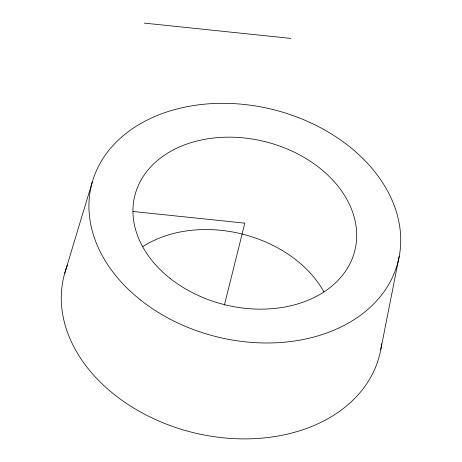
<?xml version="1.0" encoding="UTF-8"?>
<svg xmlns="http://www.w3.org/2000/svg" width="462" height="462" viewBox="0 0 462 462"><rect width="100%" height="100%" fill="white"/><g stroke="black" fill="none" stroke-linecap="round" stroke-linejoin="round"><path stroke-width="0.69" d="M380.792 349.503L399.26 256.15M224.405 305.036L244.82 223.158L132.946 211.481M64.749 273.186L92.29 182.028M144.202 23.1L290.881 38.404M381.652 343.82A162.67 120.507 14 0 1 192.336 432.38A162.67 120.507 14 0 1 67.521 265.026M142.781 246.668A113.386 83.997 14 0 1 323.943 291.932M170.051 278.343A113.386 83.997 14 0 0 354.279 252.674A113.386 83.997 14 0 0 210.129 138.45A113.386 83.997 14 0 0 170.051 278.343M140.627 300.063A157.998 117.048 14 0 0 397.349 264.287A157.998 117.048 14 0 0 196.483 105.122A157.998 117.048 14 0 0 140.627 300.063"/></g></svg>
